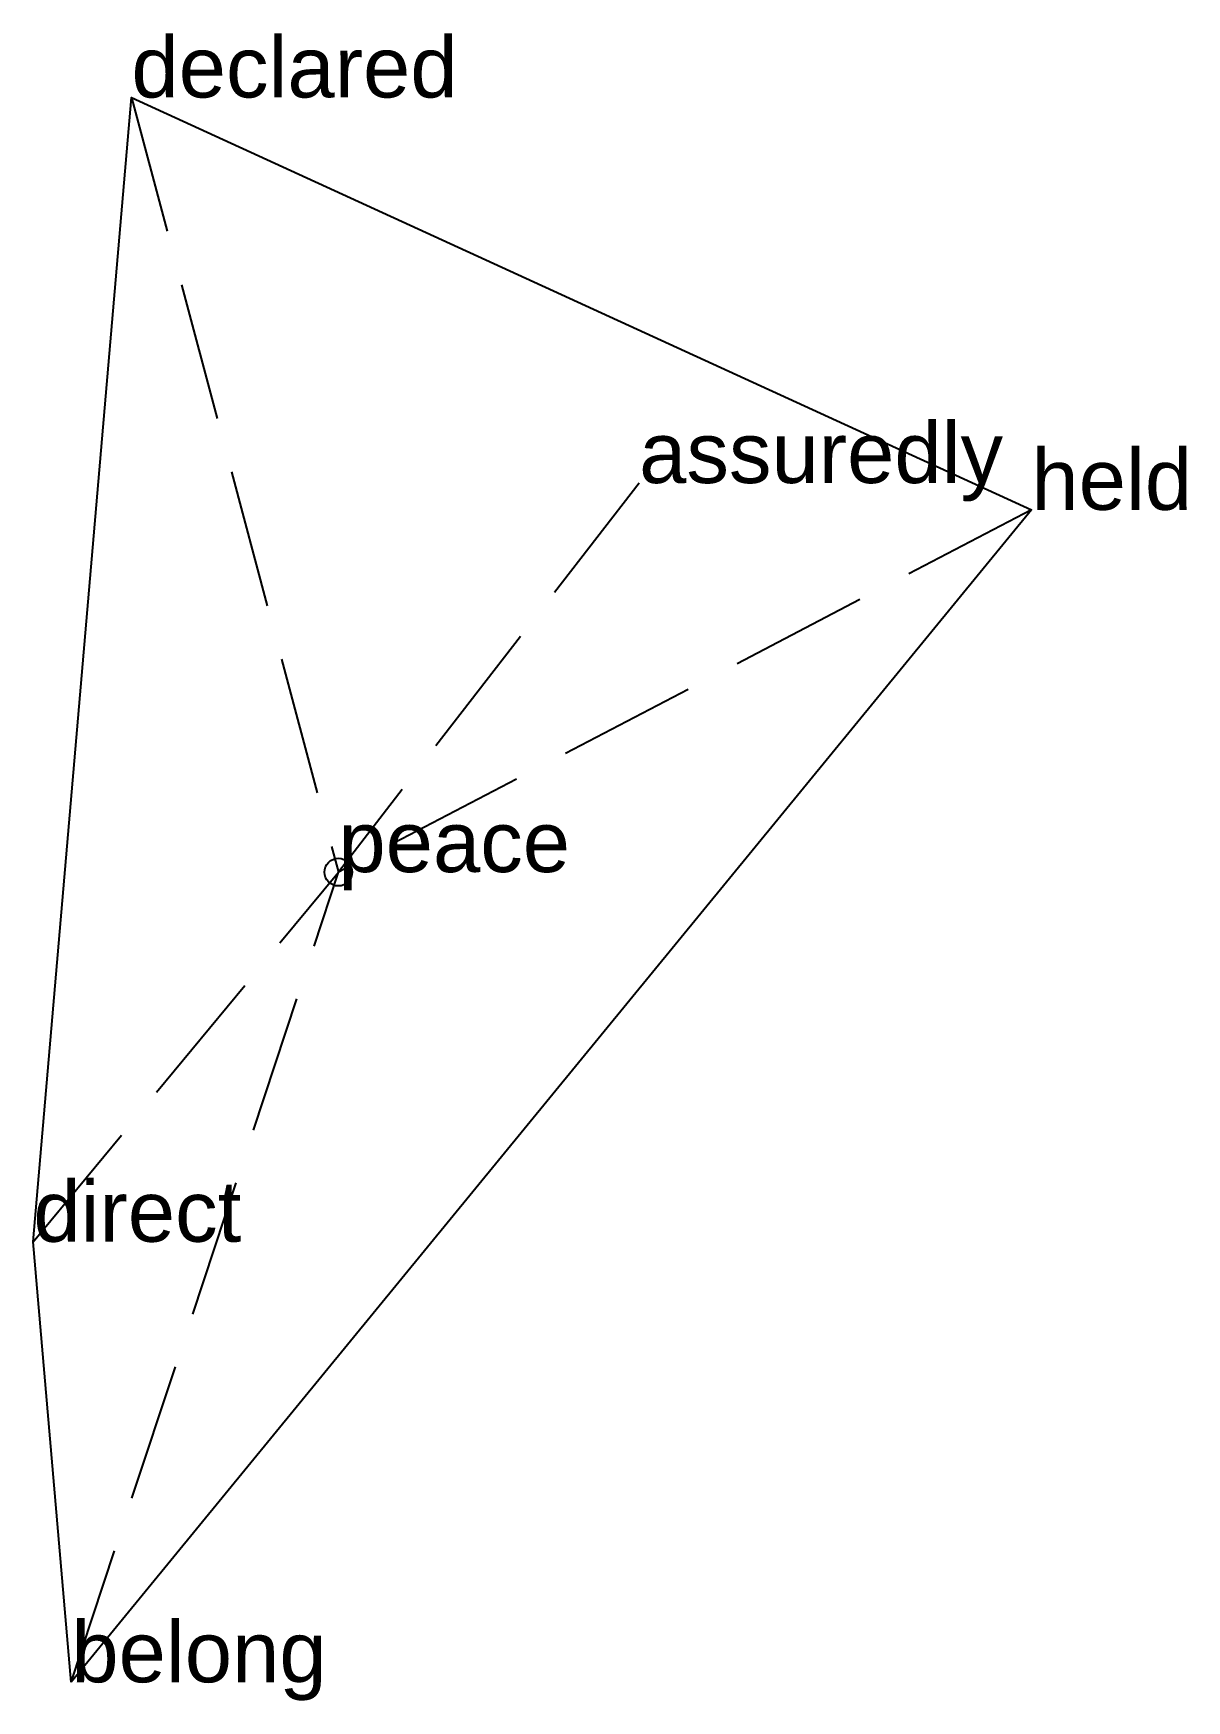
# Model space of a CAD drawing. Extents: x -0.55 to 1.53, y -1.5 to 1.51.
import ezdxf

# ---------------------------------------------------------------- set-up
doc = ezdxf.new("R2010")
doc.units = 0
doc.linetypes.add('DASHED2', pattern=[0.3, 0.25, -0.05])
doc.layers.add('TEXT', color=1, linetype='CONTINUOUS')
doc.styles.get("Standard").update_dxf_attribs({"font": 'arial.ttf'})

msp = doc.modelspace()

# ---------------------------------------------------------------- linework, layer by layer
at = {"linetype": 'DASHED2'}
for p in [(-0.374, 1.3989), (0.5435, 0.7026), (1.2523, 0.6542), (-0.5513, -0.6675), (-0.4826, -1.4631), (0, 0)]:
    msp.add_line(p, (0, 0), dxfattribs=at)
msp.add_circle((0, 0), 0.025)
at = {"layer": 'OUTLINE', "linetype": 'CONTINUOUS'}
msp.add_polyline3d([(-0.4826, -1.4631, 0), (-0.5513, -0.6675, 0), (-0.374, 1.3989, 0), (1.2523, 0.6542, 0), (-0.4826, -1.4631, 0)], close=True, dxfattribs=at)

# ---------------------------------------------------------------- texts
at = {"layer": 'TEXT'}
for s, p in [('declared', (-0.374, 1.3989)), ('assuredly', (0.5435, 0.7026)), ('held', (1.2523, 0.6542)), ('peace', (0, 0)), ('direct', (-0.5513, -0.6675)), ('belong', (-0.4826, -1.4631))]:
    msp.add_text(s, height=0.11, dxfattribs=at).set_placement(p)

doc.saveas('drawing.dxf')
